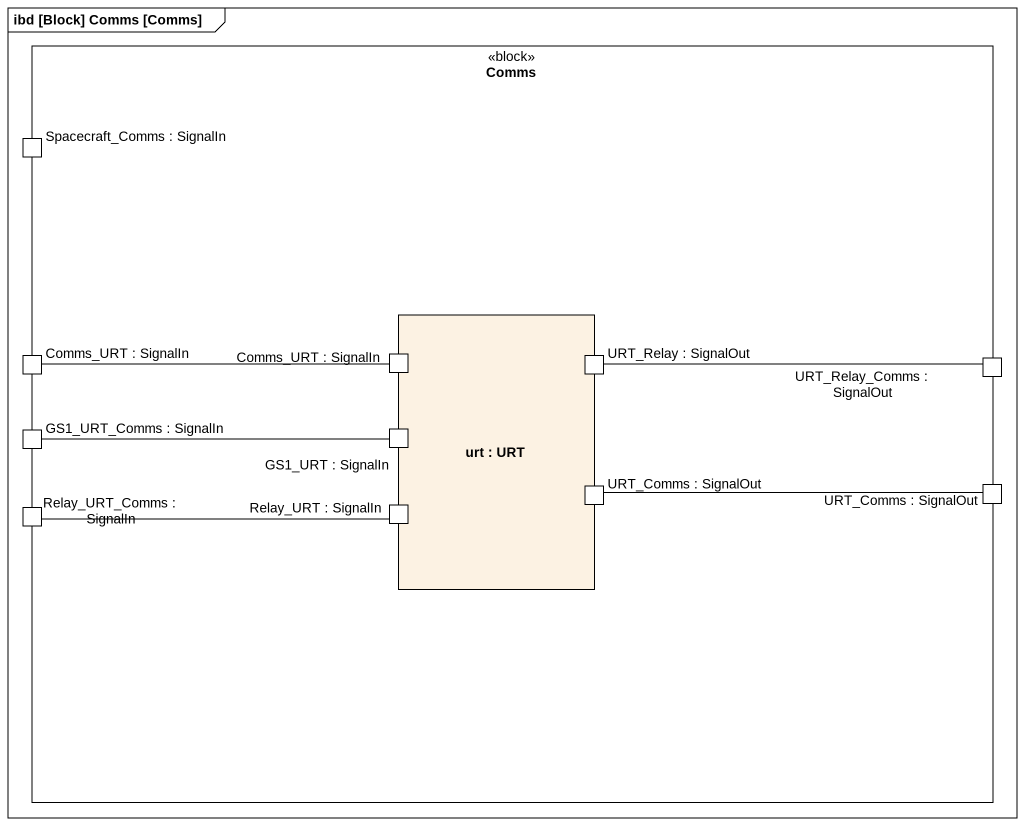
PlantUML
@startuml
mainframe ibd [Block] Comms [Comms]
rectangle Comms <<block>> {
  port "Spacecraft_Comms : SignalIn" as Spacecraft_Comms_SignalIn
  rectangle "urt : URT" as urt {
    port "Comms_URT : SignalIn" as Comms_URT_SignalIn_2
    port "URT_Relay : SignalOut" as URT_Relay_SignalOut
    port "GS1_URT : SignalIn" as GS1_URT_SignalIn
    port "Relay_URT : SignalIn" as Relay_URT_SignalIn
    port "URT_Comms : SignalOut" as URT_Comms_SignalOut
  }
  port "Comms_URT : SignalIn" as Comms_URT_SignalIn
  port "URT_Relay_Comms : SignalOut" as URT_Relay_Comms_SignalOut
  port "GS1_URT_Comms : SignalIn" as GS1_URT_Comms_SignalIn
  port "Relay_URT_Comms : SignalIn" as Relay_URT_Comms_SignalIn
  port "URT_Comms : SignalOut" as URT_Comms_SignalOut_2
}
Comms_URT_SignalIn -right- Comms_URT_SignalIn_2
URT_Relay_SignalOut -right- URT_Relay_Comms_SignalOut
GS1_URT_Comms_SignalIn -right- GS1_URT_SignalIn
Relay_URT_Comms_SignalIn -right- Relay_URT_SignalIn
URT_Comms_SignalOut -right- URT_Comms_SignalOut_2
@enduml
